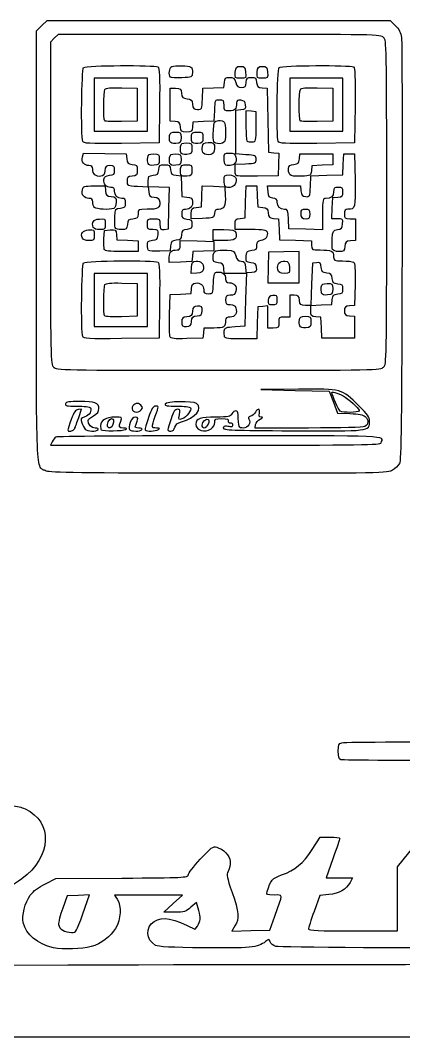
# Model space of a CAD drawing. Extents: x 15 to 1686, y 39 to 1121.
# Drawn here: x 374.8 to 558.6, y 630.5 to 1119 of the extents above; entities that cross this region are included whole.
import ezdxf

# ---------------------------------------------------------------- set-up
doc = ezdxf.new("R2010")
doc.units = 0
doc.layers.get('0').update_dxf_attribs({"linetype": 'CONTINUOUS'})

msp = doc.modelspace()

# ---------------------------------------------------------------- linework, layer by layer
at = {"color": 7}
for points in [[(382.5, 1011.037755), (382.5, 1113.9), (385.05, 1116.45), (387.6, 1119), (469.875, 1119), (552.15, 1119), (554.63271, 1116.517293)], [(470.215913, 1112.25), (392.931817, 1112.25), (391.090913, 1110.409091), (389.25, 1108.568182), (389.25, 1031.284087)], [(423.43698, 1086.591173), (430.875, 1086.375), (430.875, 1078.5), (430.875, 1070.625), (423.337087, 1070.412914)], [(449.01828, 1070.393279), (446.625, 1070.625), (446.625, 1078.5), (446.625, 1086.375), (449.25, 1086.375)], [(462.153232, 1081.3125), (462.375, 1086.375), (467.392462, 1086.595741), (472.409917, 1086.816482), (472.642462, 1089.220741)], [(490.73172, 1086.606721), (493.125, 1086.375), (493.5, 1071), (493.875, 1055.625), (496.344353, 1055.387602), (498.813697, 1055.150212), (498.594353, 1049.762602), (498.375, 1044.375), (488.583255, 1044.166747)], [(517.18698, 1086.591173), (524.625, 1086.375), (524.625, 1078.5), (524.625, 1070.625), (517.087087, 1070.412914)], [(441.57639, 1078.072151), (441.375, 1060.125), (423.272782, 1059.924359)], [(467.846768, 1075.6875), (467.625, 1070.625), (462.607538, 1070.404259), (457.590083, 1070.183518), (457.357538, 1067.779259)], [(483, 1054.5), (478.125, 1054.875), (478.125, 1065.375), (478.125, 1075.875), (480.60741, 1076.113368)], [(487.875, 1068), (487.875, 1075.125), (485.4375, 1075.360019), (483, 1075.595038), (483, 1068.547519)], [(535.32639, 1078.072151), (535.125, 1060.125), (517.022782, 1059.924359)], [(404.560815, 1053.386295), (405.039135, 1055.292075), (415.332067, 1055.083537), (425.625, 1054.875), (425.85672, 1052.48172)], [(508.64328, 1052.48172), (508.875, 1054.875), (516.75, 1054.875), (524.625, 1054.875), (524.625, 1052.25), (524.625, 1049.625), (519.607538, 1049.40426), (514.590083, 1049.18352), (514.357538, 1046.77926)], [(513.902175, 1039.26609), (514.125, 1044.375), (521.778825, 1044.588368), (529.432643, 1044.801727), (529.653825, 1049.838368), (529.875, 1054.875), (532.5, 1054.875), (535.125, 1054.875), (535.331228, 1042.180838)], [(477.75, 1047.465735), (477.75, 1049.931465), (482.8125, 1050.153233)], [(443.8125, 1018.637685), (445.875, 1018.875), (446.084025, 1028.777745), (446.29305, 1038.680482), (441.209025, 1038.902745), (436.125, 1039.125), (436.125, 1041.75)], [(449.48172, 1044.60672), (451.875, 1044.375), (452.09574, 1039.357538), (452.31648, 1034.340083), (454.72074, 1034.107538)], [(410.216768, 1039.5), (415.40496, 1039.5), (415.63998, 1037.0625)], [(431.0625, 1039.346767), (436.125, 1039.125), (436.35672, 1036.73172)], [(459.1875, 1029.13998), (461.625, 1029.375), (461.847502, 1034.469652), (462.069997, 1039.564305), (467.472502, 1039.344652), (472.875, 1039.125), (473.101815, 1034.749223)], [(480.1875, 1023.88998), (482.625, 1024.125), (482.838735, 1031.8125), (483.052478, 1039.5), (485.616967, 1039.5), (488.181465, 1039.5), (488.403232, 1034.4375), (488.625, 1029.375), (491.01828, 1029.14328)], [(493.642223, 1036.6875), (493.409453, 1039.5), (501.28221, 1039.5), (509.15496, 1039.5), (509.38998, 1037.0625)], [(526.888252, 1023.75), (524.181465, 1023.75), (524.403232, 1028.8125), (524.625, 1033.875), (527.0625, 1034.11002)], [(462.1875, 1023.904643), (456.75, 1023.684285), (456.75, 1026.294623)], [(519.75, 1025.974627), (519.75, 1018.449255), (511.6875, 1018.662127), (503.625, 1018.875), (503.40171, 1023.5625)], [(485.273535, 1018.5), (477.75, 1018.5), (477.75, 1021.07748)], [(496.27926, 1023.892462), (498.68352, 1023.659918), (498.90426, 1018.642462), (499.125, 1013.625), (506.8125, 1013.411265), (514.5, 1013.197522), (514.5, 1010.973765)], [(532.875, 1023.75), (535.5, 1023.75), (535.5, 1018.54752), (535.5, 1013.34504), (533.0625, 1013.11002)], [(414.8949, 1014.0894), (415.125, 1018.125), (417.88683, 1018.354755)], [(420.88683, 1016.104755), (421.125, 1013.625), (426.1875, 1013.403233), (431.25, 1013.181465), (431.25, 1010.590733), (431.25, 1008), (423.351465, 1008)], [(467.25, 1015.875), (467.25, 1018.5), (472.449457, 1018.5)], [(451.5, 1011.025373), (451.5, 1013.300745), (459.5625, 1013.087873), (467.625, 1012.875), (467.625, 1010.625), (467.625, 1008.375), (462.607538, 1008.15426), (457.590083, 1007.93352), (457.357538, 1005.52926), (457.125, 1003.125), (451.6875, 1002.904643), (446.25, 1002.684285), (446.25, 1005.2619)], [(472.419758, 1013.25), (467.25, 1013.25), (467.25, 1015.875)], [(446.85672, 1010.76828), (446.625, 1008.375), (441.718215, 1008.15678)], [(516.886635, 1002.60741), (514.875, 1002.375), (514.5, 992.25), (514.125, 982.125), (511.5, 982.125)], [(459.514358, 997.639357), (456.653715, 997.403715), (456.889357, 1000.264357)], [(482.857777, 1000.3125), (483.090547, 997.5), (477.84279, 997.5), (472.59504, 997.5), (472.36002, 999.9375)], [(477.75, 972), (482.625, 972.375), (483, 985.125), (483.375, 997.875), (485.85741, 998.113365)], [(423.43698, 992.841172), (430.875, 992.625), (430.875, 984.75), (430.875, 976.875), (423.337087, 976.662915)], [(535.335172, 992.191725), (535.125, 982.125), (532.6875, 981.88998)], [(446.413987, 977.664667), (446.625, 987.375), (451.642462, 987.59574), (456.659917, 987.81648), (456.892462, 990.22074)], [(506.20248, 987), (504, 987), (504, 981.75), (504, 976.5), (501.375, 976.5)], [(441.57639, 984.322155), (441.375, 966.375), (423.272782, 966.17436)], [(514.125, 979.5), (514.125, 982.125), (519.142462, 982.34574), (524.159917, 982.56648), (524.392462, 984.97074)], [(496.125, 971.25), (493.5, 971.25), (493.5, 976.54752), (493.5, 981.84504), (491.0625, 981.61002), (488.625, 981.375), (488.411265, 973.6875), (488.197522, 966), (480.700222, 966)], [(532.6875, 977.11002), (535.125, 976.875), (535.125, 971.625), (535.125, 966.375), (527.25, 966.375), (519.375, 966.375), (519.15426, 971.392462), (518.93352, 976.409918), (516.52926, 976.642462)], [(467.592278, 971.25), (462.84504, 971.25), (462.61002, 968.8125), (462.375, 966.375), (454.67409, 966.161115)], [(508.136108, 941.834625), (490.125, 941.66925), (506.539515, 941.272125), (522.954023, 940.875), (524.946758, 935.625), (526.939493, 930.375), (532.886363, 930.152955)], [(402.803513, 928.36158), (404.202983, 932.348168), (402.539378, 932.11158)], [(512.997142, 923.25), (487.395675, 923.25), (487.635338, 924.918727)], [(390.08589, 916.6875), (389.197222, 915), (468.268372, 915)], [(534.375, 681.75), (555.75, 681.75), (555.75, 697.144958), (555.75, 712.539915), (561.138757, 719.269958), (566.527507, 726), (573.888757, 726), (581.25, 726), (581.25, 734.943105), (581.25, 743.886218), (586.6875, 750.688725), (592.125, 757.491233), (606.375, 757.491233), (620.625, 757.491233), (626.0625, 750.688725), (631.5, 743.886218), (631.5, 734.943105), (631.5, 726), (638.57682, 726), (645.653648, 726), (650.060445, 720.5625)], [(514.7127, 720.796057), (518.561235, 726.75), (523.280618, 726.75)], [(524.721383, 716.436195), (521.442773, 707.25), (527.740642, 707.25), (534.03852, 707.25), (532.905577, 705.05913)], [(386.842208, 704.413905), (391.839367, 706.875), (423.54468, 707.100173)], [(404.758208, 690.038257), (407.891415, 699.063525), (402.601628, 698.844263), (397.311847, 698.625), (395.120738, 692.660895)], [(448.775985, 690.784463), (443.625, 690.818887), (448.125, 694.90809), (452.625, 698.997285), (436.295212, 698.998785), (419.965417, 699.000285), (421.28271, 696.98985)], [(522.785408, 699.20292), (518.385345, 698.803943), (515.692672, 691.168103)], [(460.384897, 691.55034), (459.296107, 695.464178), (456.611542, 693.107093)], [(477.744165, 684.164393), (476.24394, 681.703785), (485.331675, 681.914393), (494.419402, 682.125), (496.854015, 688.875)], [(390.729187, 673.72023), (390.729188, 673.719945)], [(62.873624, 663.150188), (66.375, 664.875), (397.5, 665.480918)]]:
    msp.add_lwpolyline(points, dxfattribs=at)
for points in [[(435.75, 1078.5), (435.75, 1091.25), (423, 1091.25), (410.25, 1091.25), (410.25, 1078.5), (410.25, 1065.75), (423, 1065.75), (435.75, 1065.75)], [(446.780715, 1091.719282)], [(477.892223, 1094.0625)], [(488.392223, 1094.0625)], [(529.5, 1078.5), (529.5, 1091.25), (516.75, 1091.25), (504, 1091.25), (504, 1078.5), (504, 1065.75), (516.75, 1065.75), (529.5, 1065.75)], [(415.274587, 1070.725414)], [(509.024587, 1070.725414)], [(487.875, 1068)], [(404.710282, 1060.9232)], [(446.56053, 1060.772552)], [(457.06053, 1060.772552)], [(467.560943, 1060.771502)], [(498.460282, 1060.9232)], [(451.81053, 1055.52255)], [(462.292148, 1055.570475)], [(436.06053, 1050.27255)], [(446.56053, 1050.27255)], [(473.000003, 1049.750002)], [(451.81053, 1045.02255)], [(478.270755, 1044.479243)], [(504.061402, 1045.05102)], [(473.000002, 1039.250002)], [(410.4, 1029.15)], [(513.75, 1026)], [(409.78803, 1019.581192)], [(420.308865, 1019.5269)], [(404.53803, 1014.331192)], [(415.058865, 1009.0269)], [(436.280715, 1008.469282)], [(508.5, 1000.527157), (508.5, 1008.054315), (501.1875, 1007.839657), (493.875, 1007.625), (493.660343, 1000.3125), (493.445685, 993), (500.972843, 993), (508.5, 993)], [(524.558865, 1009.0269)], [(435.75, 984.75), (435.75, 997.5), (423, 997.5), (410.25, 997.5), (410.25, 984.75), (410.25, 972), (423, 972), (435.75, 972)], [(498.305535, 999.384743)], [(519.31053, 988.02255)], [(498, 984.799815)], [(415.274587, 976.975418)], [(456.88998, 974.4375)], [(508.81053, 972.27255)], [(404.710282, 967.173203)], [(446.588078, 966.950775)], [(472.792148, 967.070452)], [(549, 952.5)], [(432.781237, 931.912642)], [(528.247673, 931.331062)], [(416.634577, 923.984497)], [(448.94013, 923.617477)], [(462, 924.65817)], [(400.871775, 923.0625)], [(412.125, 922.5)], [(425.27271, 922.529902)], [(433.125, 922.500037)], [(441, 922.5)], [(466.333117, 922.917525)], [(547.794757, 916.186343)], [(387.236033, 902.597745)], [(404.758208, 690.038257)]]:
    msp.add_lwpolyline(points, close=True, dxfattribs=at)
for points in [[(554.63271, 1116.517293), (556.40529, 1114.744709), (557.251935, 1113.082172), (557.592713, 1110.704793)], [(549, 1110.75), (547.51941, 1112.230591), (546.500002, 1112.25), (470.215913, 1112.25)], [(550.5, 1031.625), (550.5, 1108.25), (550.48068, 1109.269324), (549, 1110.75)], [(557.592713, 1110.704793), (557.855235, 1108.873407), (557.969888, 1062.4875), (557.84751, 1007.625)], [(404.710282, 1060.9232), (403.797278, 1063.302463), (404.195618, 1095.395614), (405.15, 1096.35)], [(405.15, 1096.35), (406.19151, 1097.391507), (439.21746, 1097.64438), (440.82639, 1096.623167)], [(440.82639, 1096.623167), (441.561, 1096.1569), (441.731895, 1091.929855), (441.57639, 1078.072151)], [(446.780715, 1091.719282), (445.772925, 1092.727077), (446.239013, 1096.335302), (447.436343, 1096.794758)], [(447.436343, 1096.794758), (449.181, 1097.464248), (455.466818, 1097.327311), (456.62256, 1096.594636)], [(456.62256, 1096.594636), (457.189155, 1096.235443), (457.513163, 1095.025369), (457.37256, 1093.79362)], [(477.892223, 1094.0625), (478.1052, 1096.635773), (478.316385, 1096.875), (480.375, 1096.875)], [(480.375, 1096.875), (482.433615, 1096.875), (482.6448, 1096.635773), (482.857777, 1094.0625)], [(488.392223, 1094.0625), (488.6052, 1096.635773), (488.816385, 1096.875), (490.875, 1096.875)], [(490.875, 1096.875), (492.933615, 1096.875), (493.1448, 1096.635773), (493.357777, 1094.0625)], [(498.460282, 1060.923223), (497.547278, 1063.302463), (497.945618, 1095.395614), (498.9, 1096.35)], [(498.9, 1096.35), (499.94151, 1097.391507), (532.96746, 1097.64438), (534.57639, 1096.623167)], [(534.57639, 1096.623167), (535.311, 1096.1569), (535.481895, 1091.929855), (535.32639, 1078.072151)], [(452.218215, 1091.406782), (449.51949, 1091.286763), (447.072615, 1091.427385), (446.780715, 1091.719282)], [(457.37256, 1093.79362), (457.130648, 1091.674492), (457.013018, 1091.62002), (452.218215, 1091.406782)], [(472.642462, 1089.220741), (472.847482, 1091.340464), (473.14128, 1091.625), (475.125, 1091.625)], [(475.125, 1091.625), (477.01626, 1091.625), (477.489413, 1091.236367), (478.0926, 1089.1875)], [(480.375, 1091.25), (477.695655, 1091.25), (477.662558, 1091.287493), (477.892223, 1094.0625)], [(482.857777, 1094.0625), (483.087443, 1091.287492), (483.054345, 1091.25), (480.375, 1091.25)], [(483.13998, 1089.1875), (483.347865, 1091.343607), (483.634748, 1091.625), (485.625, 1091.625)], [(485.625, 1091.625), (487.606522, 1091.625), (487.902653, 1091.339426), (488.10672, 1089.231721)], [(490.875, 1091.25), (488.195655, 1091.25), (488.162558, 1091.287493), (488.392223, 1094.0625)], [(493.357777, 1094.0625), (493.587443, 1091.287492), (493.554345, 1091.25), (490.875, 1091.25)], [(415.274587, 1070.725414), (414.54093, 1071.459071), (414.63822, 1084.662618), (415.38597, 1085.841173)], [(415.38597, 1085.841173), (415.834732, 1086.548491), (417.99174, 1086.749429), (423.43698, 1086.591173)], [(449.25, 1086.375), (451.65318, 1086.375), (451.894583, 1086.172759), (452.10672, 1083.981721)], [(478.0926, 1089.1875), (478.675358, 1087.208019), (479.194912, 1086.75), (480.85758, 1086.75)], [(480.85758, 1086.75), (482.61924, 1086.75), (482.937757, 1087.090167), (483.13998, 1089.1875)], [(488.10672, 1089.231721), (488.308477, 1087.147882), (488.647882, 1086.808481), (490.73172, 1086.606721)], [(509.024587, 1070.725414), (508.29093, 1071.459071), (508.38822, 1084.662618), (509.13597, 1085.841173)], [(509.13597, 1085.841173), (509.584732, 1086.548491), (511.74174, 1086.749429), (517.18698, 1086.591173)], [(452.10672, 1083.981721), (452.308477, 1081.897882), (452.647882, 1081.558481), (454.73172, 1081.356721)], [(454.73172, 1081.356721), (456.825848, 1081.153964), (457.154378, 1080.820322), (457.36002, 1078.6875)], [(459.763252, 1076.25), (461.918152, 1076.25), (461.93283, 1076.28108), (462.153232, 1081.3125)], [(470.284268, 1080.75), (468.070695, 1080.75), (468.068318, 1080.74505), (467.846768, 1075.6875)], [(472.5, 1078.125), (472.5, 1080.532645), (472.316535, 1080.75), (470.284268, 1080.75)], [(480.5625, 1080.612316), (478.925602, 1080.800663), (478.5, 1080.542481), (478.5, 1079.361157)], [(482.85741, 1078.363368), (482.67651, 1079.929163), (482.16789, 1080.427597), (480.5625, 1080.612316)], [(457.36002, 1078.6875), (457.565745, 1076.553795), (457.865273, 1076.25), (459.763252, 1076.25)], [(475.044758, 1075.5), (472.636462, 1075.5), (472.5, 1075.640766), (472.5, 1078.125)], [(478.5, 1079.361157), (478.5, 1076.441345), (477.657615, 1075.5), (475.044758, 1075.5)], [(480.60741, 1076.113368), (482.81106, 1076.32497), (483.06372, 1076.577626), (482.85741, 1078.363368)], [(423.337087, 1070.412914), (419.19123, 1070.296267), (415.563105, 1070.436892), (415.274587, 1070.725414)], [(451.64328, 1067.768279), (451.441523, 1069.852118), (451.102118, 1070.191519), (449.01828, 1070.393279)], [(467.396985, 1066.209002), (467.616458, 1070.459566), (467.706255, 1070.634299), (469.793617, 1070.87258)], [(469.793617, 1070.87258), (471.025365, 1071.013189), (472.235445, 1070.68918), (472.594635, 1070.12258)], [(472.594635, 1070.12258), (473.32731, 1068.966839), (473.464245, 1062.681025), (472.794758, 1060.936363)], [(517.087087, 1070.412914), (512.94123, 1070.296267), (509.313105, 1070.436892), (509.024587, 1070.725414)], [(446.37819, 1063.632955), (446.58276, 1065.076852), (447.074265, 1065.375), (449.25, 1065.375)], [(449.25, 1065.375), (451.749998, 1065.375), (451.875, 1065.25), (451.875, 1062.75)], [(454.5, 1065.375), (452.09682, 1065.375), (451.855417, 1065.577241), (451.64328, 1067.768279)], [(457.357538, 1067.779259), (457.144425, 1065.575828), (456.905737, 1065.375), (454.5, 1065.375)], [(456.87819, 1063.632955), (457.08276, 1065.076852), (457.574265, 1065.375), (459.75, 1065.375)], [(459.75, 1065.375), (462.249998, 1065.375), (462.375, 1065.25), (462.375, 1062.75)], [(467.560943, 1060.771502), (467.345355, 1061.333315), (467.271578, 1063.78019), (467.396985, 1066.209002)], [(483, 1068.547519), (483, 1064.671384), (483.240495, 1061.259505), (483.534435, 1060.965568)], [(485.971935, 1060.653067), (487.860233, 1060.873278), (487.875, 1060.930286), (487.875, 1068)], [(423.272782, 1059.924359), (407.256045, 1059.746834), (405.11754, 1059.861907), (404.710282, 1060.9232)], [(446.56053, 1060.772552), (446.324498, 1061.38765), (446.24244, 1062.674831), (446.37819, 1063.632955)], [(449.43234, 1059.889597), (447.794295, 1059.731734), (446.848327, 1060.02258), (446.56053, 1060.772552)], [(451.875, 1062.75), (451.875, 1060.335511), (451.679115, 1060.106122), (449.43234, 1059.889597)], [(451.62819, 1058.382953), (451.83276, 1059.826852), (452.324265, 1060.125), (454.5, 1060.125)], [(454.5, 1060.125), (456.999998, 1060.125), (457.125, 1060), (457.125, 1057.5)], [(457.06053, 1060.772552), (456.824498, 1061.38765), (456.74244, 1062.674831), (456.87819, 1063.632955)], [(459.93234, 1059.889597), (458.294295, 1059.731734), (457.348327, 1060.02258), (457.06053, 1060.772552)], [(462.375, 1062.75), (462.375, 1060.335511), (462.179115, 1060.106122), (459.93234, 1059.889597)], [(462.12819, 1058.382975), (462.320055, 1059.737185), (462.918818, 1060.177431), (464.81766, 1060.360426)], [(464.81766, 1060.360426), (467.57778, 1060.626424), (468.453967, 1059.410869), (467.691593, 1056.373343)], [(472.794758, 1060.936363), (472.230863, 1059.466872), (468.111375, 1059.337111), (467.560943, 1060.771502)], [(483.534435, 1060.965568), (483.828368, 1060.67163), (484.925243, 1060.531005), (485.971935, 1060.653067)], [(517.022782, 1059.924359), (501.006045, 1059.746834), (498.86754, 1059.861907), (498.460282, 1060.9232)], [(451.81053, 1055.52255), (451.574498, 1056.137647), (451.49244, 1057.424827), (451.62819, 1058.382953)], [(454.68234, 1054.639598), (453.044295, 1054.481738), (452.098327, 1054.77258), (451.81053, 1055.52255)], [(457.125, 1057.5), (457.125, 1055.08551), (456.929115, 1054.856123), (454.68234, 1054.639598)], [(462.292148, 1055.570475), (462.066225, 1056.159225), (461.99244, 1057.42485), (462.12819, 1058.382975)], [(464.96217, 1054.500022), (463.69698, 1054.500022), (462.522187, 1054.971015), (462.292148, 1055.570475)], [(467.691593, 1056.373343), (467.320358, 1054.89423), (466.746008, 1054.500022), (464.96217, 1054.500022)], [(472.5, 1052.750002), (472.5, 1055.104537), (472.651905, 1055.25), (475.110712, 1055.25)], [(475.110712, 1055.25), (477.273577, 1055.25), (477.802568, 1054.92669), (478.194465, 1053.365258)], [(407.71683, 1049.25), (405.324637, 1049.25), (403.968697, 1051.02711), (404.560815, 1053.386295)], [(425.85672, 1052.48172), (426.058477, 1050.397882), (426.397882, 1050.058477), (428.48172, 1049.85672)], [(436.06053, 1050.27255), (435.824498, 1050.887647), (435.74244, 1052.174827), (435.87819, 1053.132953)], [(435.87819, 1053.132953), (436.08276, 1054.576853), (436.574265, 1054.875), (438.75, 1054.875)], [(438.93234, 1049.389598), (437.294295, 1049.231738), (436.348327, 1049.52258), (436.06053, 1050.27255)], [(438.75, 1054.875), (441.249998, 1054.875), (441.375, 1054.749998), (441.375, 1052.25)], [(441.375, 1052.25), (441.375, 1049.83551), (441.179115, 1049.606123), (438.93234, 1049.389598)], [(446.56053, 1050.27255), (446.324498, 1050.887647), (446.24244, 1052.174827), (446.37819, 1053.132953)], [(446.37819, 1053.132953), (446.58276, 1054.576853), (447.074265, 1054.875), (449.25, 1054.875)], [(449.43234, 1049.389598), (447.794295, 1049.231738), (446.848327, 1049.52258), (446.56053, 1050.27255)], [(449.25, 1054.875), (451.749998, 1054.875), (451.875, 1054.749998), (451.875, 1052.25)], [(451.875, 1052.25), (451.875, 1049.83551), (451.679115, 1049.606123), (449.43234, 1049.389598)], [(473.000002, 1049.750002), (472.725, 1050.024997), (472.5, 1051.374998), (472.5, 1052.750002)], [(477.741915, 1050.365258), (476.796098, 1049.225617), (473.900138, 1048.849868), (473.000003, 1049.750002)], [(478.194465, 1053.365258), (478.46577, 1052.284275), (478.27278, 1051.004917), (477.741915, 1050.365258)], [(482.8125, 1050.153233), (487.65336, 1050.365288), (487.875, 1050.457087), (487.875, 1052.25)], [(487.875, 1052.25), (487.875, 1054.019227), (487.599997, 1054.146158), (483, 1054.5)], [(506.01828, 1049.85672), (508.102117, 1050.058477), (508.441522, 1050.397882), (508.64328, 1052.48172)], [(409.5, 1047.46683), (409.5, 1048.844392), (409.094393, 1049.25), (407.71683, 1049.25)], [(413.39622, 1044.12993), (411.150112, 1043.811518), (409.5, 1045.224757), (409.5, 1047.46683)], [(415.36002, 1046.8125), (415.178025, 1044.924953), (414.734947, 1044.31971), (413.39622, 1044.12993)], [(417.79752, 1049.25), (415.860878, 1049.25), (415.566667, 1048.95579), (415.36002, 1046.8125)], [(417.5625, 1044.61002), (419.70579, 1044.816667), (420, 1045.110878), (420, 1047.04752)], [(420, 1047.04752), (420, 1048.984162), (419.734162, 1049.25), (417.79752, 1049.25)], [(430.875, 1047), (430.875, 1044.586673), (430.678448, 1044.356047), (428.4375, 1044.13998)], [(428.48172, 1049.85672), (430.672762, 1049.644583), (430.875, 1049.40318), (430.875, 1047)], [(438.51828, 1044.60672), (440.602118, 1044.808477), (440.941523, 1045.147882), (441.14328, 1047.23172)], [(441.14328, 1047.23172), (441.355417, 1049.422763), (441.59682, 1049.625), (444, 1049.625)], [(444, 1049.625), (446.40318, 1049.625), (446.644583, 1049.422763), (446.85672, 1047.23172)], [(446.85672, 1047.23172), (447.058477, 1045.147882), (447.397882, 1044.808477), (449.48172, 1044.60672)], [(451.81053, 1045.02255), (451.574498, 1045.637647), (451.49244, 1046.924827), (451.62819, 1047.882953)], [(451.62819, 1047.882953), (451.83276, 1049.326853), (452.324265, 1049.625), (454.5, 1049.625)], [(454.5, 1049.625), (456.999998, 1049.625), (457.125, 1049.499998), (457.125, 1047)], [(457.125, 1047), (457.125, 1044.58551), (456.929115, 1044.356122), (454.68234, 1044.139598)], [(478.270755, 1044.479243), (477.984338, 1044.76566), (477.75, 1046.109577), (477.75, 1047.465735)], [(504.061402, 1045.05102), (503.5518, 1045.665045), (503.24514, 1046.945385), (503.37993, 1047.89622)], [(503.37993, 1047.89622), (503.568592, 1049.227103), (504.175837, 1049.678332), (506.01828, 1049.85672)], [(514.357538, 1046.77926), (514.126455, 1044.390067), (514.096365, 1044.37362), (509.556473, 1044.1548)], [(418.21683, 1038.75), (415.974758, 1038.75), (414.561518, 1040.400112), (414.87993, 1042.64622)], [(414.87993, 1042.64622), (415.06971, 1043.984948), (415.674952, 1044.428025), (417.5625, 1044.61002)], [(428.4375, 1044.13998), (426.303795, 1043.934255), (426, 1043.634728), (426, 1041.736748)], [(426, 1041.736748), (426, 1039.581848), (426.03105, 1039.56717), (431.0625, 1039.346767)], [(436.125, 1041.75), (436.125, 1044.15318), (436.327237, 1044.394583), (438.51828, 1044.60672)], [(454.68234, 1044.139598), (453.044295, 1043.981738), (452.098328, 1044.27258), (451.81053, 1045.02255)], [(472.5, 1042.250002), (472.5, 1044.597795), (472.656742, 1044.75), (475.074457, 1044.75)], [(473.000003, 1039.250002), (472.725, 1039.524997), (472.5, 1040.874998), (472.5, 1042.250002)], [(475.074457, 1044.75), (478.00734, 1044.75), (479.14578, 1042.858035), (477.765165, 1040.278327)], [(488.583255, 1044.166747), (483.19779, 1044.052207), (478.557165, 1044.192847), (478.270755, 1044.479243)], [(509.556473, 1044.1548), (506.217413, 1043.993858), (504.738592, 1044.23505), (504.061402, 1045.05102)], [(535.331228, 1042.180838), (535.550138, 1028.706308), (535.447508, 1028.28537), (531.9375, 1028.261483)], [(407.71683, 1033.5), (405.33477, 1033.5), (403.968922, 1035.278002), (404.555535, 1037.615258)], [(404.555535, 1037.615258), (405.003735, 1039.401022), (405.301042, 1039.5), (410.216768, 1039.5)], [(415.63998, 1037.0625), (415.846635, 1034.91921), (416.16921, 1034.596635), (418.3125, 1034.38998)], [(420, 1037.025), (420, 1038.34131), (419.577532, 1038.75), (418.21683, 1038.75)], [(423.525, 1033.5), (421.327013, 1033.5), (420, 1034.827012), (420, 1037.025)], [(436.35672, 1036.73172), (436.558477, 1034.647882), (436.897882, 1034.308477), (438.98172, 1034.10672)], [(477.765165, 1040.278327), (476.98197, 1038.81492), (474.064642, 1038.185355), (473.000002, 1039.250002)], [(495.9375, 1033.637685), (494.146875, 1033.843717), (493.844317, 1034.24574), (493.642223, 1036.6875)], [(509.38998, 1037.0625), (509.584695, 1035.043058), (509.972685, 1034.584883), (511.652175, 1034.39109)], [(511.652175, 1034.39109), (513.661253, 1034.159273), (513.681338, 1034.202787), (513.902175, 1039.26609)], [(525, 1036.580242), (525, 1034.374035), (523.918508, 1033.5), (521.188658, 1033.5)], [(527.25, 1038.75), (525.268492, 1038.75), (525, 1038.491085), (525, 1036.580242)], [(527.0625, 1034.11002), (529.20579, 1034.316667), (529.5, 1034.610878), (529.5, 1036.54752)], [(529.5, 1036.54752), (529.5, 1038.494723), (529.23921, 1038.75), (527.25, 1038.75)], [(389.25, 1031.284087), (389.25, 954.999998), (389.269425, 953.98059), (390.75, 952.5)], [(409.5, 1031.775), (409.5, 1033.09131), (409.077532, 1033.5), (407.71683, 1033.5)], [(410.4, 1029.15), (409.905, 1029.645), (409.5, 1030.82625), (409.5, 1031.775)], [(418.3125, 1034.38998), (420.527407, 1034.176425), (420.75, 1033.926915), (420.75, 1031.657723)], [(420.75, 1031.657723), (420.75, 1030.072433), (420.31677, 1028.99424), (419.563658, 1028.705242)], [(422.8125, 1028.860013), (424.95579, 1029.06666), (425.25, 1029.36087), (425.25, 1031.297513)], [(425.25, 1031.297513), (425.25, 1033.095757), (424.933395, 1033.5), (423.525, 1033.5)], [(441.62256, 1031.706383), (441.94314, 1028.89803), (440.848133, 1028.27556), (435.5625, 1028.261483)], [(438.98172, 1034.10672), (440.997472, 1033.911555), (441.414052, 1033.53291), (441.62256, 1031.706383)], [(457.37007, 1032.14622), (457.688482, 1029.900112), (456.275242, 1028.25), (454.03317, 1028.25)], [(454.72074, 1034.107538), (456.574388, 1033.928257), (457.181123, 1033.479083), (457.37007, 1032.14622)], [(473.101815, 1034.749223), (473.352652, 1029.909967), (472.51776, 1028.25), (469.832985, 1028.25)], [(498, 1031.725185), (498, 1032.995122), (497.501062, 1033.457775), (495.9375, 1033.637685)], [(501.48921, 1028.25), (499.340407, 1028.25), (498, 1029.585015), (498, 1031.725185)], [(521.188658, 1033.5), (519.866033, 1033.5), (519.75, 1032.893047), (519.75, 1025.974627)], [(549, 952.5), (550.48068, 953.98068), (550.5, 954.999998), (550.5, 1031.625)], [(419.563658, 1028.705242), (417.500783, 1027.91364), (411.337207, 1028.212792), (410.4, 1029.15)], [(420.1449, 1024.589393), (420.370103, 1028.539102), (420.426878, 1028.629995), (422.8125, 1028.860013)], [(431.25, 1026.04752), (431.25, 1024.110878), (430.95579, 1023.816667), (428.8125, 1023.61002)], [(435.5625, 1028.261483), (431.294115, 1028.250082), (431.25, 1028.227433), (431.25, 1026.04752)], [(454.03317, 1028.25), (452.560417, 1028.25), (452.25, 1027.866585), (452.25, 1026.04752)], [(452.25, 1026.04752), (452.25, 1024.110878), (452.54421, 1023.816667), (454.6875, 1023.61002)], [(456.75, 1026.294623), (456.75, 1028.691413), (456.94941, 1028.92419), (459.1875, 1029.13998)], [(467.862315, 1026.1875), (467.630482, 1024.17267), (467.49933, 1024.119907), (462.1875, 1023.904643)], [(469.832985, 1028.25), (468.49959, 1028.25), (468.044872, 1027.774095), (467.862315, 1026.1875)], [(491.01828, 1029.14328), (493.102118, 1028.941523), (493.441523, 1028.602118), (493.64328, 1026.51828)], [(493.64328, 1026.51828), (493.845293, 1024.431848), (494.183258, 1024.095188), (496.27926, 1023.892462)], [(503.40171, 1023.5625), (503.19705, 1027.858927), (503.037495, 1028.25), (501.48921, 1028.25)], [(511.5, 1028.25), (509.642857, 1028.25), (509.25, 1027.944442), (509.25, 1026.500002)], [(509.25, 1026.500002), (509.25, 1024.299653), (509.799653, 1023.75), (512.000002, 1023.75)], [(513.75, 1026), (513.75, 1028.000002), (513.500002, 1028.25), (511.5, 1028.25)], [(512.000002, 1023.75), (513.444442, 1023.75), (513.75, 1024.142857), (513.75, 1026)], [(531.9375, 1028.261483), (530.565052, 1028.252107), (530.25, 1027.829933), (530.25, 1026)], [(530.25, 1026), (530.25, 1023.928575), (530.458335, 1023.75), (532.875, 1023.75)], [(409.78803, 1019.581193), (408.85566, 1022.0109), (409.837005, 1023.370815), (412.69374, 1023.607777)], [(412.69374, 1023.607777), (415.453545, 1023.836693), (415.5, 1023.796343), (415.5, 1021.170277)], [(415.5, 1021.170277), (415.5, 1018.614015), (415.386915, 1018.5), (412.851465, 1018.5)], [(420.308865, 1019.526893), (420.09213, 1020.091688), (420.018353, 1022.369812), (420.1449, 1024.589393)], [(428.8125, 1023.61002), (426.66921, 1023.403365), (426.346635, 1023.08079), (426.13998, 1020.9375)], [(435.75, 1021.125), (435.75, 1023.687503), (435.8214, 1023.75), (438.75, 1023.75)], [(438.42252, 1018.5), (435.868215, 1018.5), (435.75, 1018.616107), (435.75, 1021.125)], [(438.75, 1023.75), (441.689212, 1023.75), (441.75, 1023.695775), (441.75, 1021.075185)], [(441.75, 1021.075185), (441.75, 1018.599668), (441.903683, 1018.418048), (443.8125, 1018.637685)], [(454.6875, 1023.61002), (456.843607, 1023.402135), (457.125, 1023.115252), (457.125, 1021.125)], [(457.125, 1021.125), (457.125, 1019.143478), (456.83943, 1018.847348), (454.73172, 1018.64328)], [(477.75, 1021.07748), (477.75, 1023.437198), (477.955935, 1023.67482), (480.1875, 1023.88998)], [(526.875, 1018.499137), (528.767842, 1018.820857), (529.162305, 1019.267955), (529.36002, 1021.315777)], [(529.36002, 1021.315777), (529.585883, 1023.65517), (529.48959, 1023.75), (526.888252, 1023.75)], [(404.53803, 1014.331193), (403.60566, 1016.7609), (404.587005, 1018.120815), (407.44374, 1018.357777)], [(407.44374, 1018.357777), (410.203545, 1018.586693), (410.25, 1018.546343), (410.25, 1015.920277)], [(412.851465, 1018.5), (411.236768, 1018.5), (410.040975, 1018.92204), (409.78803, 1019.581192)], [(417.88683, 1018.354755), (420.51909, 1018.573725), (420.659835, 1018.46817), (420.88683, 1016.104755)], [(423.303945, 1018.5), (421.794225, 1018.5), (420.537585, 1018.930853), (420.308865, 1019.5269)], [(426.13998, 1020.9375), (425.924362, 1018.701248), (425.69022, 1018.5), (423.303945, 1018.5)], [(438.1875, 1013.38998), (440.33079, 1013.596635), (440.653365, 1013.91921), (440.86002, 1016.0625)], [(440.86002, 1016.0625), (441.08544, 1018.400437), (440.985878, 1018.5), (438.42252, 1018.5)], [(454.73172, 1018.64328), (452.647882, 1018.441523), (452.308477, 1018.102117), (452.10672, 1016.01828)], [(478.091468, 1017.10566), (479.063767, 1014.042195), (477.89844, 1013.25), (472.419758, 1013.25)], [(472.449457, 1018.5), (476.858895, 1018.5), (477.71616, 1018.28814), (478.091468, 1017.10566)], [(493.267898, 1017.27306), (492.875302, 1018.29615), (491.547082, 1018.5), (485.273535, 1018.5)], [(490.236855, 1013.387685), (492.525082, 1013.661), (493.952055, 1015.490175), (493.267898, 1017.27306)], [(524.3949, 1014.085253), (524.613405, 1017.91353), (524.7384, 1018.135988), (526.875, 1018.499137)], [(407.601465, 1013.25), (405.986768, 1013.25), (404.790975, 1013.67204), (404.53803, 1014.331192)], [(410.25, 1015.920277), (410.25, 1013.364015), (410.136915, 1013.25), (407.601465, 1013.25)], [(415.058865, 1009.0269), (414.84213, 1009.591695), (414.768353, 1011.86982), (414.8949, 1014.0894)], [(435.75, 1011.077482), (435.75, 1012.873095), (436.080713, 1013.18685), (438.1875, 1013.38998)], [(449.48172, 1013.39328), (447.397882, 1013.191523), (447.058477, 1012.852117), (446.85672, 1010.76828)], [(452.10672, 1016.01828), (451.904962, 1013.934442), (451.565557, 1013.595037), (449.48172, 1013.39328)], [(488.25, 1010.997705), (488.25, 1012.766475), (488.604323, 1013.192685), (490.236855, 1013.387685)], [(524.558865, 1009.0269), (524.34213, 1009.591695), (524.268352, 1011.867953), (524.3949, 1014.085253)], [(533.0625, 1013.11002), (530.91921, 1012.903365), (530.596635, 1012.58079), (530.38998, 1010.4375)], [(387.236032, 902.597745), (382.174193, 904.799287), (382.5, 897.33936), (382.5, 1011.037755)], [(423.351465, 1008), (417.357765, 1008), (415.35789, 1008.24765), (415.058865, 1009.0269)], [(436.280715, 1008.469282), (435.988823, 1008.761175), (435.75, 1009.934865), (435.75, 1011.077482)], [(441.718215, 1008.15678), (439.01949, 1008.036765), (436.572615, 1008.177405), (436.280715, 1008.469282)], [(446.25, 1005.2619), (446.25, 1007.89686), (447.182198, 1008.75), (450.061342, 1008.75)], [(450.061342, 1008.75), (451.163415, 1008.75), (451.5, 1009.282335), (451.5, 1011.025373)], [(467.25, 1005.408232), (467.25, 1008.372142), (468.59034, 1009.002667), (474.060157, 1008.611842)], [(474.060157, 1008.611842), (477.063412, 1008.39726), (477.441502, 1008.14925), (478.08252, 1005.97332)], [(483.145245, 1005.61317), (483.35415, 1008.12435), (483.59622, 1008.39633), (485.8125, 1008.61002)], [(485.8125, 1008.61002), (487.94175, 1008.815317), (488.25, 1009.117268), (488.25, 1010.997705)], [(514.5, 1010.973765), (514.5, 1008.782362), (514.5591, 1008.75), (518.563658, 1008.75)], [(518.563658, 1008.75), (524.001503, 1008.75), (525, 1008.272145), (525, 1005.669757)], [(527.553945, 1008), (526.044225, 1008), (524.787585, 1008.430853), (524.558865, 1009.0269)], [(530.38998, 1010.4375), (530.174362, 1008.201248), (529.94022, 1008), (527.553945, 1008)], [(557.84751, 1007.625), (557.667518, 926.934825), (557.43672, 907.544887), (556.639635, 906.147367)], [(404.710282, 967.173203), (403.797278, 969.552465), (404.195618, 1001.645618), (405.15, 1002.6)], [(405.15, 1002.6), (406.19151, 1003.64151), (439.21746, 1003.89438), (440.82639, 1002.873165)], [(440.82639, 1002.873165), (441.561, 1002.406898), (441.731895, 998.179853), (441.57639, 984.322155)], [(456.889357, 1000.264357), (457.090732, 1002.708967), (457.407022, 1003.157782), (459.0642, 1003.35042)], [(459.0642, 1003.35042), (461.392965, 1003.621125), (462.956093, 1001.974132), (462.62007, 999.60378)], [(469.6875, 1002.61002), (467.45883, 1002.824903), (467.25, 1003.064633), (467.25, 1005.408232)], [(472.36002, 999.9375), (472.153365, 1002.08079), (471.83079, 1002.403365), (469.6875, 1002.61002)], [(478.08252, 1005.97332), (478.608255, 1004.18871), (479.282692, 1003.514265), (480.70752, 1003.34832)], [(480.70752, 1003.34832), (482.33322, 1003.158982), (482.660422, 1002.69702), (482.857777, 1000.3125)], [(485.395245, 1002.61317), (483.03183, 1002.840165), (482.926275, 1002.98091), (483.145245, 1005.61317)], [(488.10741, 1000.363365), (487.91442, 1002.033825), (487.45443, 1002.415395), (485.395245, 1002.61317)], [(498.305535, 999.384743), (497.687392, 1001.847645), (499.213305, 1003.637827), (501.6858, 1003.35042)], [(501.6858, 1003.35042), (503.336197, 1003.15857), (503.659665, 1002.70614), (503.857777, 1000.3125)], [(519.136635, 1000.35741), (518.92503, 1002.56106), (518.672378, 1002.81372), (516.886635, 1002.60741)], [(525, 1005.669757), (525, 1003.529648), (525.05895, 1003.499842), (529.3125, 1003.488517)], [(529.3125, 1003.488517), (531.684375, 1003.482517), (534.057075, 1003.20285), (534.585172, 1002.867742)], [(534.585172, 1002.867742), (535.3053, 1002.410775), (535.4928, 999.741825), (535.335172, 992.191725)], [(462.62007, 999.60378), (462.42042, 998.1954), (461.844833, 997.831327), (459.514358, 997.639357)], [(467.403232, 992.8125), (467.606392, 997.450177), (467.770072, 997.895565), (469.35378, 998.12007)], [(469.35378, 998.12007), (471.599888, 998.438482), (473.25, 997.025243), (473.25, 994.78317)], [(485.85741, 998.113365), (488.06106, 998.32497), (488.31372, 998.577622), (488.10741, 1000.363365)], [(501.434565, 997.5), (499.223347, 997.5), (498.69936, 997.815615), (498.305535, 999.384743)], [(503.857777, 1000.3125), (504.086565, 997.548143), (504.045083, 997.5), (501.434565, 997.5)], [(521.76828, 997.64328), (519.66408, 997.84701), (519.346207, 998.174843), (519.136635, 1000.35741)], [(524.39328, 995.01828), (524.191523, 997.102118), (523.852118, 997.441523), (521.76828, 997.64328)], [(415.274587, 976.975418), (414.54093, 977.709067), (414.63822, 990.912615), (415.38597, 992.091172)], [(415.38597, 992.091172), (415.834732, 992.79849), (417.99174, 992.99943), (423.43698, 992.841172)], [(456.892462, 990.22074), (457.071743, 992.074388), (457.520917, 992.681123), (458.85378, 992.87007)], [(458.85378, 992.87007), (461.099888, 993.188482), (462.75, 991.775242), (462.75, 989.53317)], [(464.965732, 987.75), (467.179305, 987.75), (467.181682, 987.75525), (467.403232, 992.8125)], [(473.25, 994.78317), (473.25, 993.405608), (473.655607, 993), (475.03317, 993)], [(475.03317, 993), (477.41523, 993), (478.781078, 991.221998), (478.194465, 988.884743)], [(519.12819, 990.882952), (519.33276, 992.326852), (519.824265, 992.625), (522, 992.625)], [(522, 992.625), (524.499998, 992.625), (524.625, 992.499997), (524.625, 990)], [(527.0625, 992.38998), (524.92968, 992.595622), (524.596035, 992.924152), (524.39328, 995.01828)], [(529.5, 990), (529.5, 991.883033), (529.192417, 992.184623), (527.0625, 992.38998)], [(462.75, 989.53317), (462.75, 988.057995), (463.132718, 987.75), (464.965732, 987.75)], [(475.485712, 987), (473.501588, 987), (473.25, 986.746807), (473.25, 984.75)], [(478.194465, 988.884743), (477.82158, 987.399053), (477.248055, 987), (475.485712, 987)], [(495.9375, 986.862315), (494.317522, 986.675917), (493.824082, 986.182478), (493.637685, 984.5625)], [(498, 984.799815), (498, 986.866238), (497.79069, 987.075547), (495.9375, 986.862315)], [(508.63998, 984.5625), (508.433333, 986.70579), (508.139122, 987), (506.20248, 987)], [(519.31053, 988.02255), (519.074498, 988.637647), (518.99244, 989.924827), (519.12819, 990.882952)], [(522.18234, 987.139598), (520.544295, 986.981738), (519.598327, 987.27258), (519.31053, 988.02255)], [(524.625, 990), (524.625, 987.58551), (524.429115, 987.356122), (522.18234, 987.139598)], [(524.392462, 984.97074), (524.596185, 987.077077), (524.92704, 987.404122), (527.0625, 987.61002)], [(527.0625, 987.61002), (529.192417, 987.815377), (529.5, 988.116967), (529.5, 990)], [(473.25, 984.75), (473.25, 982.761487), (473.505615, 982.5), (475.449457, 982.5)], [(475.449457, 982.5), (476.990227, 982.5), (477.791497, 982.05078), (478.125, 981)], [(493.637685, 984.5625), (493.424453, 982.70931), (493.633935, 982.5), (495.700185, 982.5)], [(495.700185, 982.5), (497.766607, 982.5), (498, 982.733393), (498, 984.799815)], [(511.5, 982.125), (509.086673, 982.125), (508.856048, 982.321553), (508.63998, 984.5625)], [(532.6875, 981.88998), (530.557583, 981.684623), (530.25, 981.383033), (530.25, 979.5)], [(423.337087, 976.662915), (419.19123, 976.546267), (415.563105, 976.686915), (415.274587, 976.975418)], [(446.588077, 966.950775), (446.37627, 967.50273), (446.297933, 972.323977), (446.413987, 977.664667)], [(457.36002, 979.3125), (457.153365, 977.16921), (456.83079, 976.846635), (454.6875, 976.63998)], [(456.88998, 974.4375), (457.096635, 976.58079), (457.41921, 976.903365), (459.5625, 977.11002)], [(459.79752, 981.75), (457.860878, 981.75), (457.566667, 981.45579), (457.36002, 979.3125)], [(459.5625, 977.11002), (461.70579, 977.316667), (462, 977.610878), (462, 979.54752)], [(462, 979.54752), (462, 981.484163), (461.734162, 981.75), (459.79752, 981.75)], [(478.125, 981), (478.965945, 978.350423), (477.865747, 976.5), (475.449457, 976.5)], [(516.52926, 976.642462), (514.325828, 976.855575), (514.125, 977.094263), (514.125, 979.5)], [(530.25, 979.5), (530.25, 977.616967), (530.557583, 977.315377), (532.6875, 977.11002)], [(454.6875, 976.63998), (452.54421, 976.433333), (452.25, 976.139122), (452.25, 974.20248)], [(452.25, 974.20248), (452.25, 972.265837), (452.515838, 972), (454.45248, 972)], [(454.45248, 972), (456.389122, 972), (456.683333, 972.29421), (456.88998, 974.4375)], [(473.25, 975.061343), (473.25, 971.72997), (472.537508, 971.25), (467.592278, 971.25)], [(475.449457, 976.5), (473.781263, 976.5), (473.25, 976.152502), (473.25, 975.061343)], [(498.75, 973.875), (498.75, 971.375002), (498.624998, 971.25), (496.125, 971.25)], [(501.375, 976.5), (498.875002, 976.5), (498.75, 976.374998), (498.75, 973.875)], [(508.81053, 972.27255), (508.574498, 972.887647), (508.49244, 974.174827), (508.62819, 975.132952)], [(508.62819, 975.132952), (508.83276, 976.576852), (509.324265, 976.875), (511.5, 976.875)], [(511.68234, 971.389598), (510.044295, 971.231738), (509.098327, 971.52258), (508.81053, 972.27255)], [(511.5, 976.875), (513.999998, 976.875), (514.125, 976.749997), (514.125, 974.25)], [(514.125, 974.25), (514.125, 971.83551), (513.929115, 971.606122), (511.68234, 971.389598)], [(472.792147, 967.070452), (472.566225, 967.659202), (472.49244, 968.924827), (472.62819, 969.882952)], [(472.62819, 969.882952), (472.850925, 971.455058), (473.350582, 971.661585), (477.75, 972)], [(423.272782, 966.17436), (407.256045, 965.996835), (405.11754, 966.111885), (404.710282, 967.173203)], [(454.67409, 966.161115), (448.781708, 965.997457), (446.88273, 966.18294), (446.588078, 966.950775)], [(480.700222, 966), (474.897615, 966), (473.110073, 966.241965), (472.792148, 967.070452)], [(390.75, 952.5), (392.23068, 951.01932), (393.249998, 951), (469.875, 951)], [(469.875, 951), (546.500002, 951), (547.51932, 951.01935), (549, 952.5)], [(537.1875, 933.888428), (528.790508, 942.137288), (529.190288, 942.027938), (508.136108, 941.834625)], [(524.25, 940.234072), (524.25, 941.028532), (528.265335, 939.662685), (530.579258, 938.08113)], [(528.247673, 931.331055), (527.490053, 931.812997), (524.25, 939.028755), (524.25, 940.234072)], [(530.579258, 938.08113), (534.166628, 935.62917), (537.731235, 932.076405), (537.301553, 931.381162)], [(396.478777, 934.875), (396.117465, 933.933435), (397.014345, 933.75), (401.979277, 933.75)], [(403.254548, 936), (398.307248, 936), (396.815438, 935.752313), (396.478777, 934.875)], [(401.979277, 933.75), (405.241987, 933.75), (408.121927, 933.409477), (408.379147, 932.993287)], [(412.5, 932.573318), (412.5, 935.258002), (410.49804, 936), (403.254548, 936)], [(428.4987, 933.31632), (427.634437, 931.064085), (431.126955, 929.919352), (432.781237, 931.912642)], [(432.55623, 934.265197), (431.211397, 935.610037), (429.198225, 935.13924), (428.4987, 933.31632)], [(432.781237, 931.912642), (433.576568, 932.870955), (433.537027, 933.284408), (432.55623, 934.265197)], [(439.59987, 933.75), (438.540848, 933.75), (437.730675, 932.434005), (436.274385, 928.348268)], [(439.5, 928.875), (441.31203, 934.141755), (441.304005, 933.75), (439.59987, 933.75)], [(444.18567, 934.6875), (443.954393, 933.98958), (445.412955, 933.75), (449.893238, 933.75)], [(459.30699, 935.017478), (457.451888, 936.373957), (444.651968, 936.094642), (444.18567, 934.6875)], [(449.893238, 933.75), (453.46056, 933.75), (456.119093, 933.414075), (456.421275, 932.925128)], [(452.141918, 926.23329), (458.70693, 928.030837), (462.500843, 932.682075), (459.30699, 935.017478)], [(542.25, 926.474903), (542.25, 928.496475), (541.381283, 929.768625), (537.1875, 933.888428)], [(402.539378, 932.11158), (401.26392, 931.9302), (400.492373, 930.825083), (399.23247, 927.375)], [(400.871775, 923.0625), (401.164522, 923.784375), (402.033802, 926.168963), (402.803513, 928.36158)], [(405.722647, 928.602847), (403.676452, 927.889545), (403.567147, 927.671032), (404.296672, 925.75224)], [(408.379147, 932.993287), (409.262017, 931.564777), (407.936902, 929.37474), (405.722647, 928.602847)], [(407.25, 926.87661), (407.25, 927.275482), (408.43125, 928.29879), (409.875, 929.150625)], [(409.875, 929.150625), (411.76134, 930.263595), (412.5, 931.226715), (412.5, 932.573318)], [(420.14832, 928.5), (415.98891, 928.5), (413.25, 926.894955), (413.25, 924.45747)], [(422.981437, 926.576198), (423.702997, 928.47402), (423.664733, 928.5), (420.14832, 928.5)], [(429.895635, 928.5), (428.81451, 928.5), (428.11386, 927.735015), (427.504838, 925.889662)], [(430.129845, 924.5625), (431.476958, 927.834705), (431.43738, 928.5), (429.895635, 928.5)], [(436.274385, 928.348268), (435.215438, 925.377315), (434.51541, 922.677315), (434.718772, 922.348268)], [(440.0625, 923.238517), (437.598983, 923.252242), (437.591453, 923.327707), (439.5, 928.875)], [(450.10284, 932.25), (448.975868, 932.25), (448.2756, 931.177748), (447.06885, 927.604372)], [(451.074165, 929.617792), (451.501868, 931.897635), (451.37184, 932.25), (450.10284, 932.25)], [(452.329478, 927.632625), (450.65877, 927.014588), (450.602498, 927.103575), (451.074165, 929.617792)], [(456.421275, 932.925128), (457.108995, 931.812367), (454.497585, 928.43466), (452.329478, 927.632625)], [(468.674303, 928.5), (461.06529, 928.5), (459, 927.781823), (459, 925.135882)], [(476.25, 930), (475.538205, 928.670003), (474.679635, 928.5), (468.674303, 928.5)], [(479.272343, 929.8125), (479.223593, 931.913693), (477.336825, 932.030745), (476.25, 930)], [(481.711665, 923.25), (479.540783, 923.25), (479.416838, 923.583465), (479.272343, 929.8125)], [(485.211308, 928.862723), (484.16001, 928.529047), (483.89424, 928.096252), (484.374143, 927.499425)], [(487.527188, 930.80079), (487.10061, 930.003727), (486.058463, 929.131597), (485.211308, 928.862723)], [(489.44202, 930.375), (490.005038, 932.618242), (488.659928, 932.91735), (487.527188, 930.80079)], [(490.298213, 928.488945), (489.2589, 928.49757), (489.073388, 928.90626), (489.44202, 930.375)], [(489.75, 927.532672), (491.14362, 928.235212), (491.284365, 928.480725), (490.298213, 928.488945)], [(537.301553, 931.381162), (536.820885, 930.60342), (529.455608, 930.562665), (528.247673, 931.331062)], [(532.886363, 930.152955), (537.051615, 929.997427), (539.232705, 929.569395), (540.16662, 928.724213)], [(540.16662, 928.724213), (541.916385, 927.1407), (541.86285, 924.996967), (540.049305, 924.026385)], [(399.23247, 927.375), (398.328652, 924.9), (397.569105, 922.621875), (397.54458, 922.3125)], [(404.296672, 925.75224), (404.731222, 924.609292), (405.446062, 923.241217), (405.88521, 922.712077)], [(410.69565, 923.25), (408.947227, 923.25), (407.25, 925.036365), (407.25, 926.87661)], [(412.125, 922.5), (412.387252, 922.924328), (411.766583, 923.25), (410.69565, 923.25)], [(413.25, 924.45747), (413.25, 923.518365), (413.413853, 922.586145), (413.614118, 922.385887)], [(416.634577, 923.98452), (416.093775, 924.859545), (417.51198, 927.75), (418.482128, 927.75)], [(419.186107, 924.9375), (418.515682, 923.163593), (417.39957, 922.746728), (416.634577, 923.984497)], [(418.482128, 927.75), (419.604337, 927.75), (419.861205, 926.723768), (419.186107, 924.9375)], [(424.3125, 923.23854), (422.058855, 923.251065), (421.883962, 923.689627), (422.981437, 926.576198)], [(427.504838, 925.889662), (427.031018, 924.453975), (426.856013, 922.935225), (427.11594, 922.514662)], [(431.589023, 923.25), (429.978893, 923.25), (429.69474, 923.505593), (430.129845, 924.5625)], [(433.125, 922.5), (433.389743, 922.928363), (432.73104, 923.25), (431.589023, 923.25)], [(447.06885, 927.604372), (445.144545, 921.90618), (445.142325, 921.75), (446.985713, 921.75)], [(446.985713, 921.75), (447.94338, 921.75), (448.638008, 922.413728), (448.94013, 923.617477)], [(448.94013, 923.617477), (449.278238, 924.964613), (450.170355, 925.693463), (452.141918, 926.23329)], [(459, 925.135882), (459, 921.984608), (463.191082, 920.716762), (466.333117, 922.917525)], [(462, 924.65817), (462, 926.3271), (463.865827, 928.075957), (464.938868, 927.412785)], [(463.00461, 923.25), (462.452077, 923.25), (462, 923.883675), (462, 924.65817)], [(464.938868, 927.412785), (465.96615, 926.777888), (464.326912, 923.25), (463.00461, 923.25)], [(466.333118, 922.917525), (467.282243, 923.582318), (468, 924.874118), (468, 925.917525)], [(468, 925.917525), (468, 927.59565), (468.291038, 927.75), (471.455243, 927.75)], [(471.455243, 927.75), (474.079695, 927.75), (474.815288, 927.501915), (474.514553, 926.718218)], [(473.625, 924.118103), (472.677488, 924.28038), (472.125, 923.960632), (472.125, 923.25)], [(472.125, 923.25), (472.125, 922.27005), (476.416598, 922.097948), (505.410053, 921.915158)], [(475.875, 923.743103), (475.4625, 923.808053), (474.45, 923.97681), (473.625, 924.118103)], [(474.514553, 926.718218), (474.269595, 926.07987), (474.596483, 925.72239), (475.37181, 925.780718)], [(475.37181, 925.780718), (476.061068, 925.832543), (476.625, 925.36875), (476.625, 924.75)], [(476.625, 924.75), (476.625, 924.13125), (476.2875, 923.678145), (475.875, 923.743103)], [(484.374143, 927.499425), (485.662988, 925.896555), (484.00479, 923.25), (481.711665, 923.25)], [(487.635338, 924.918727), (487.76715, 925.836525), (488.71875, 927.012803), (489.75, 927.532672)], [(505.410053, 921.915158), (542.573243, 921.680873), (542.25, 921.64086), (542.25, 926.474903)], [(540.049305, 924.026385), (539.130578, 923.5347), (529.210627, 923.25), (512.997142, 923.25)], [(391.799775, 918.926017), (391.345905, 918.622957), (390.574657, 917.615625), (390.08589, 916.6875)], [(470.4375, 919.488517), (427.640625, 919.482518), (392.253652, 919.229078), (391.799775, 918.926017)], [(397.54458, 922.3125), (397.452382, 921.149243), (400.361857, 921.805088), (400.871775, 923.0625)], [(405.88521, 922.712077), (406.827892, 921.576225), (411.45684, 921.41889), (412.125, 922.5)], [(413.614118, 922.385887), (414.29337, 921.706635), (424.163745, 921.828562), (425.27271, 922.529902)], [(425.27271, 922.529925), (426.108322, 923.058397), (425.876017, 923.229832), (424.3125, 923.23854)], [(427.11594, 922.514662), (427.725127, 921.528968), (432.517643, 921.517275), (433.125, 922.500037)], [(434.718772, 922.348268), (435.23439, 921.513982), (439.638885, 921.620385), (441, 922.5)], [(441, 922.5), (441.876652, 923.066535), (441.669705, 923.229563), (440.0625, 923.238517)], [(547.794758, 916.186343), (549.135075, 919.67916), (553.314562, 919.50075), (470.4375, 919.488517)], [(468.268372, 915), (539.679045, 915), (547.383622, 915.11493), (547.794757, 916.186343)], [(556.639635, 906.147367), (556.097685, 905.19717), (554.578935, 903.764055), (553.264635, 902.962673)], [(470.25, 901.53216), (403.241243, 901.55421), (389.221545, 901.734187), (387.236033, 902.597745)], [(553.264635, 902.962673), (550.93686, 901.543328), (548.787788, 901.506292), (470.25, 901.53216)], [(527.25, 768.065955), (527.25, 771.255938), (527.469885, 771.77661), (528.976755, 772.154813)], [(528.976755, 772.154813), (532.372635, 773.00712), (688.521825, 772.176263), (689.090085, 771.302835)], [(528.436342, 763.955242), (527.579093, 764.2842), (527.25, 765.424508), (527.25, 768.065955)], [(604.036342, 763.5), (563.108827, 763.5), (529.088827, 763.704855), (528.436342, 763.955242)], [(342.253717, 742.3575), (372.907942, 742.126635), (373.15272, 742.112467), (377.06796, 740.34279)], [(377.06796, 740.34279), (390.64638, 734.205382), (389.881695, 717.347182), (375.545498, 706.778895)], [(523.280618, 726.75), (525.876278, 726.75), (528, 726.49629), (528, 726.186195)], [(528, 726.186195), (528, 725.8761), (526.524622, 721.4886), (524.721383, 716.436195)], [(461.112593, 716.182635), (466.461517, 721.971758), (467.115345, 722.44641), (469.066402, 721.956728)], [(469.066402, 721.956728), (470.235592, 721.663275), (472.161458, 720.45393), (473.346098, 719.269283)], [(473.346098, 719.269283), (475.740953, 716.874428), (476.168963, 713.427758), (474.4554, 710.336348)], [(500.09775, 708.634283), (506.69652, 711.040313), (510.39741, 714.119993), (514.7127, 720.796057)], [(455.267295, 708.600173), (455.27682, 709.301325), (457.90719, 712.713435), (461.112593, 716.182635)], [(423.54468, 707.100173), (452.78694, 707.307855), (455.251342, 707.424383), (455.267295, 708.600173)], [(474.4554, 710.336348), (473.577143, 708.751898), (473.793862, 707.595938), (476.35365, 700.211348)], [(493.163775, 700.622175), (494.939925, 706.21833), (495.6168, 707.000445), (500.09775, 708.634283)], [(375.545498, 706.778895), (366.937515, 700.433295), (351.961808, 694.081605), (339.625163, 691.54389)], [(379.578878, 698.871278), (381.12306, 700.971037), (383.43714, 702.736905), (386.842208, 704.413905)], [(532.905577, 705.05913), (531.12141, 701.608935), (527.73993, 699.652185), (522.785408, 699.20292)], [(376.185773, 685.772295), (375.40791, 689.067323), (377.060393, 695.446665), (379.578878, 698.871278)], [(476.35365, 700.211348), (479.623672, 690.777833), (479.89155, 687.686445), (477.744165, 684.164393)], [(496.5, 699), (492.893542, 699), (492.681623, 699.103043), (493.163775, 700.622175)], [(496.854015, 688.875), (500.89434, 700.076865), (500.93199, 699), (496.5, 699)], [(421.28271, 696.98985), (423.416077, 693.73392), (423.05349, 687.37812), (420.484282, 682.994092)], [(395.120738, 692.660895), (393.915623, 689.380635), (393.029835, 685.8447), (393.15231, 684.803272)], [(399.375, 681.017557), (401.577585, 681.013057), (401.69103, 681.203197), (404.758208, 690.038257)], [(438.978195, 686.327535), (443.016495, 688.86492), (448.273425, 687.874995), (458.422252, 682.666057)], [(456.611542, 693.107093), (454.146675, 690.942908), (453.50544, 690.752835), (448.775985, 690.784463)], [(460.2216, 685.010843), (461.350245, 687.37764), (461.366347, 688.022362), (460.384897, 691.55034)], [(515.692672, 691.168103), (514.2117, 686.968388), (513, 683.131253), (513, 682.641128)], [(390.729188, 673.719945), (382.846335, 675.511358), (377.577263, 679.877925), (376.185773, 685.772295)], [(393.15231, 684.803272), (393.40908, 682.619962), (396.031875, 681.02433), (399.375, 681.017557)], [(439.6875, 674.8389), (434.9778, 677.529053), (434.604262, 683.579273), (438.978195, 686.327535)], [(458.422252, 682.666057), (458.723242, 682.511573), (459.53295, 683.566725), (460.2216, 685.010843)], [(420.484282, 682.994092), (418.23921, 679.163167), (413.41143, 675.547575), (408.77589, 674.225505)], [(513, 682.641128), (513, 681.9738), (518.368185, 681.75), (534.375, 681.75)], [(408.77589, 674.225505), (404.375362, 672.970455), (395.16336, 672.712537), (390.729187, 673.72023)], [(462.719857, 673.6341), (447.086092, 673.810553), (440.923485, 674.132917), (439.6875, 674.8389)], [(492.356085, 676.61913), (488.713755, 673.75407), (485.023357, 673.38237), (462.719857, 673.6341)], [(494.601375, 676.57443), (494.151037, 677.993325), (494.10429, 677.994255), (492.356085, 676.61913)], [(497.39256, 674.312685), (496.11036, 674.759662), (494.854327, 675.77745), (494.601375, 676.57443)], [(758.589375, 674.192295), (757.9473, 673.153447), (500.377402, 673.272165), (497.39256, 674.312685)], [(397.5, 665.480918), (579.61875, 665.814173), (745.280692, 665.857973), (765.63765, 665.578245)], [(785.123025, 631.212105), (781.625925, 630.512685), (46.645269, 630.658185), (46.212527, 631.358377)]]:
    msp.add_open_spline(points, degree=3, dxfattribs=at)

doc.saveas('drawing.dxf')
